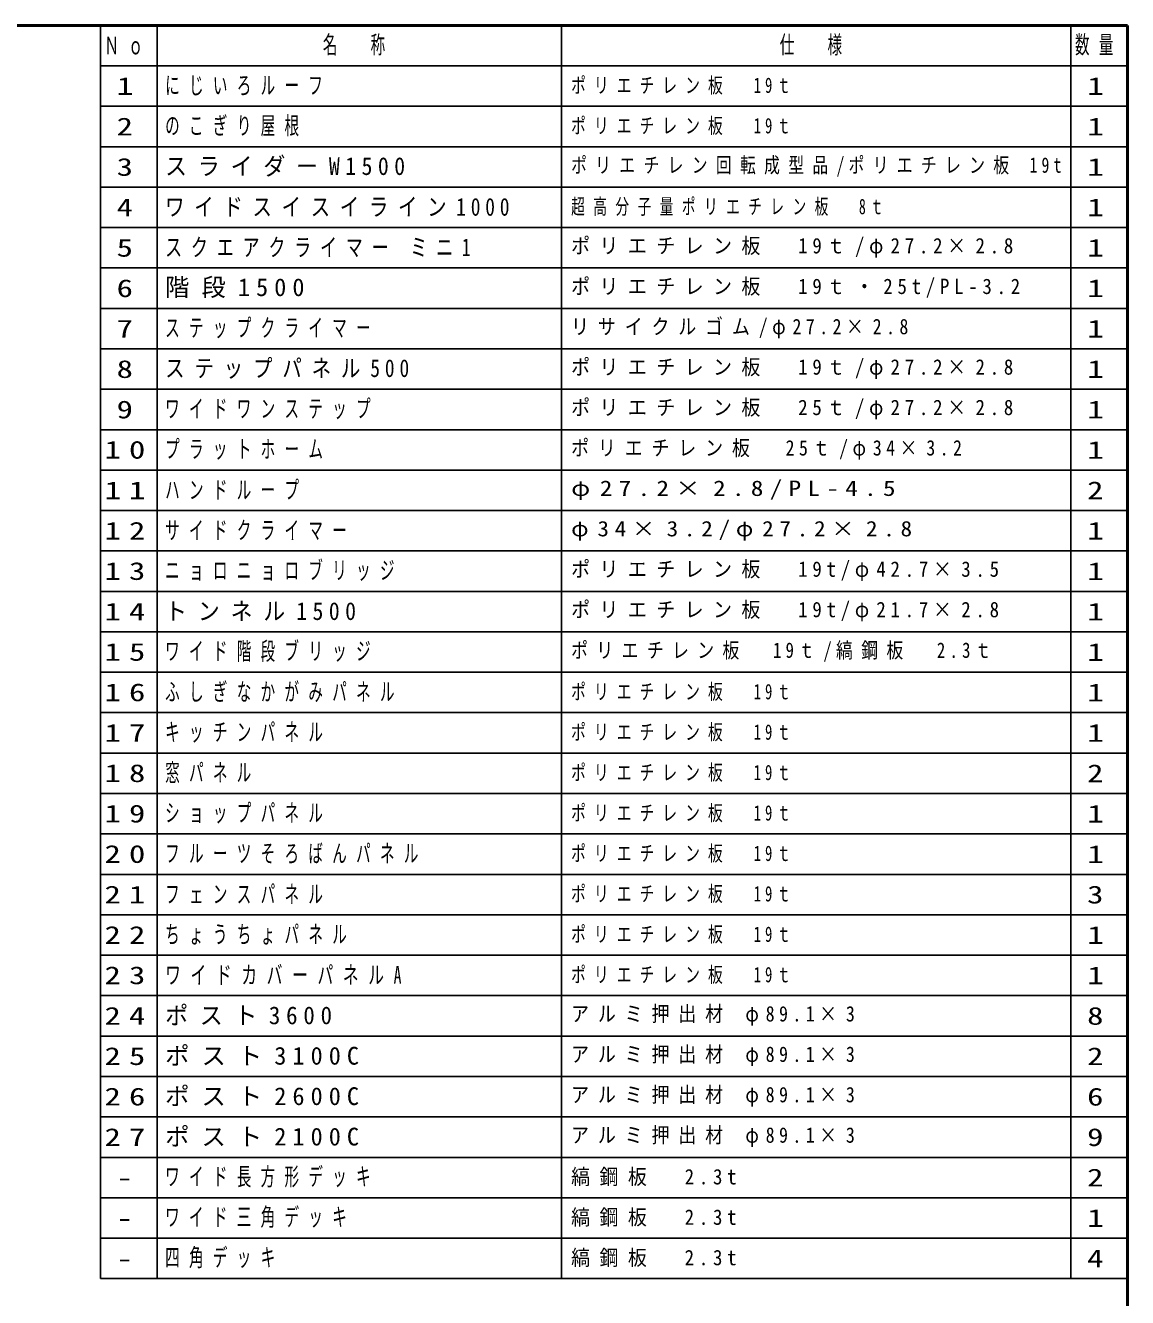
# Model space of a CAD drawing. Units: millimetres on the paper. Extents: x -385 to 0, y -594 to 267.
# Drawn here: x -136.3 to 0, y 109.7 to 267 of the extents above; entities that cross this region are included whole.
import ezdxf
from ezdxf.enums import TextEntityAlignment as Align

# ---------------------------------------------------------------- set-up
doc = ezdxf.new("R2010")
doc.units = ezdxf.units.MM
doc.layers.add('LY_1', color=7, linetype='Continuous', lineweight=25)
doc.styles.add('ＭＳ ゴシック', font='')
doc.styles.get('ＭＳ ゴシック').set_extended_font_data('MS Gothic')

msp = doc.modelspace()

# ---------------------------------------------------------------- linework, layer by layer
at = {"layer": 'LY_1', "lineweight": 50}
for p, q in [((0, 267), (-385, 267)), ((0, 0), (0, 267))]:
    msp.add_line(p, q, dxfattribs=at)
at = {"layer": 'LY_1'}
for p, q in [((-127, 112), (-127, 267)), ((-120, 112), (-120, 267)), ((-70, 112), (-70, 267)), ((-7, 112), (-7, 267)), ((-127, 262), (0, 262)), ((-127, 257), (0, 257)), ((-127, 252), (0, 252)), ((-127, 247), (0, 247)), ((-127, 242), (0, 242)), ((-127, 237), (0, 237)), ((-127, 232), (0, 232)), ((-127, 227), (0, 227)), ((-127, 222), (0, 222)), ((-127, 217), (0, 217)), ((-127, 212), (0, 212)), ((-127, 207), (0, 207)), ((-127, 202), (0, 202)), ((-127, 197), (0, 197)), ((-127, 192), (0, 192)), ((-127, 187), (0, 187)), ((-127, 182), (0, 182)), ((-127, 177), (0, 177)), ((-127, 172), (0, 172)), ((-127, 167), (0, 167)), ((-127, 162), (0, 162)), ((-127, 157), (0, 157)), ((-127, 152), (0, 152)), ((-127, 147), (0, 147)), ((-127, 142), (0, 142)), ((-127, 137), (0, 137)), ((-127, 132), (0, 132)), ((-127, 127), (0, 127)), ((-127, 122), (0, 122)), ((-127, 117), (0, 117)), ((-127, 112), (0, 112))]:
    msp.add_line(p, q, dxfattribs=at)

# ---------------------------------------------------------------- texts
at = {"layer": 'LY_1', "style": 'ＭＳ ゴシック'}
for s, width, p in [('1', 1.4, (-125, 259.5)), ('1', 1.4, (-5, 259.5)), ('2', 1.35, (-125, 254.5)), ('1', 1.4, (-5, 254.5)), ('3', 1.35, (-125, 249.5)), ('1', 1.4, (-5, 249.5)), ('4', 1.35, (-125, 244.5)), ('1', 1.4, (-5, 244.5)), ('5', 1.35, (-125, 239.5)), ('1', 1.4, (-5, 239.5)), ('6', 1.35, (-125, 234.5)), ('1', 1.4, (-5, 234.5)), ('7', 1.35, (-125, 229.5)), ('1', 1.4, (-5, 229.5)), ('8', 1.35, (-125, 224.5)), ('1', 1.4, (-5, 224.5)), ('9', 1.35, (-125, 219.5)), ('1', 1.4, (-5, 219.5)), ('1', 1.4, (-5, 214.5)), ('2', 1.35, (-5, 209.5)), ('1', 1.4, (-5, 204.5)), ('1', 1.4, (-5, 199.5)), ('1', 1.4, (-5, 194.5)), ('1', 1.4, (-5, 189.5)), ('1', 1.4, (-5, 184.5)), ('1', 1.4, (-5, 179.5)), ('2', 1.35, (-5, 174.5)), ('1', 1.4, (-5, 169.5)), ('1', 1.4, (-5, 164.5)), ('3', 1.35, (-5, 159.5)), ('1', 1.4, (-5, 154.5)), ('1', 1.4, (-5, 149.5)), ('8', 1.35, (-5, 144.5)), ('2', 1.35, (-5, 139.5)), ('6', 1.35, (-5, 134.5)), ('9', 1.35, (-5, 129.5)), ('-', 1.35, (-125, 124.5)), ('2', 1.35, (-5, 124.5)), ('1', 1.4, (-5, 119.5)), ('-', 1.35, (-125, 119.5)), ('4', 1.35, (-5, 114.5)), ('-', 1.35, (-125, 114.5))]:
    msp.add_text(s, height=2.199, dxfattribs=dict(at, width=width)).set_placement(p, align=Align.MIDDLE_LEFT)
at = {"layer": 'LY_1', "attachment_point": 4, "style": 'ＭＳ ゴシック'}
for s, insert, char_height in [('\\T1.64;\\W0.6;名\u3000称', (-99.5, 264.5), 2.199), ('\\T1.64;\\W0.6;仕\u3000様', (-43, 264.5), 2.199), ('\\T1.64;\\W0.6;数量', (-6.5, 264.5), 2.199), ('\\T1.64;\\W0.6;Ｎｏ', (-126.5, 264.5), 2.199), ('\\T1.64;\\W0.6;にじいろルーフ', (-119, 259.5), 2.199), ('\\T1.55;\\W0.7;ポリエチレン板\u300019ｔ', (-68.8, 259.5), 1.906), ('\\T1.64;\\W0.6;のこぎり屋根', (-119, 254.5), 2.199), ('\\T1.55;\\W0.7;ポリエチレン板\u300019ｔ', (-68.8, 254.5), 1.906), ('\\T1.5;\\W0.9;スライダーW1500', (-119, 249.5), 2.199), ('\\T1.53;\\W0.75;ポリエチレン回転成型品/ポリエチレン板\\~19t', (-68.8, 249.5), 1.906), ('\\T1.5;\\W0.8;ワイドスイスイライン1000', (-119, 244.5), 2.199), ('\\T1.62;\\W0.65;超高分子量ポリエチレン板\u30008ｔ', (-68.8, 244.5), 1.906), ('\\T1.52;\\W0.7;スクエアクライマー\\~ミニ1', (-119, 239.5), 2.199), ('\\T1.5;\\W0.9;ポリエチレン板\u300019ｔ/φ27.2×2.8', (-68.8, 239.5), 1.906), ('\\T1.5;階段1500', (-119, 234.5), 2.199), ('\\T1.5;\\W0.9;ポリエチレン板\u300019ｔ・25t/PL-3.2', (-68.8, 234.5), 1.906), ('\\T1.64;\\W0.6;ステップクライマー', (-119, 229.5), 2.199), ('\\T1.5;\\W0.85;リサイクルゴム/φ27.2×2.8', (-68.8, 229.5), 1.906), ('\\T1.51;\\W0.8;ステップパネル500', (-119, 224.5), 2.199), ('\\T1.5;\\W0.9;ポリエチレン板\u300019ｔ/φ27.2×2.8', (-68.8, 224.5), 1.906), ('\\T1.64;\\W0.6;ワイドワンステップ', (-119, 219.5), 2.199), ('\\T1.5;\\W0.9;ポリエチレン板\u300025ｔ/φ27.2×2.8', (-68.8, 219.5), 1.906), ('\\T1.5;\\W1.35;10', (-126.5, 214.5), 2.199), ('\\T1.64;\\W0.6;プラットホーム', (-119, 214.5), 2.199), ('\\T1.5;\\W0.85;ポリエチレン板\u300025ｔ/φ34×3.2', (-68.8, 214.5), 1.906), ('\\T1.64;\\W0.6;ハンドループ', (-119, 209.5), 2.199), ('\\T1.5;\\W1.2;φ27.2×2.8/PL-4.5', (-68.8, 209.5), 1.906), ('\\T1.43;\\W1.4;11', (-126.5, 209.5), 2.199), ('\\T1.5;\\W1.35;12', (-126.5, 204.5), 2.199), ('\\T1.64;\\W0.6;サイドクライマー', (-119, 204.5), 2.199), ('\\T1.5;\\W1.1;φ34×3.2/φ27.2×2.8', (-68.8, 204.5), 1.906), ('\\T1.5;\\W1.35;13', (-126.5, 199.5), 2.199), ('\\T1.64;\\W0.6;ニョロニョロブリッジ', (-119, 199.5), 2.199), ('\\T1.5;\\W0.9;ポリエチレン板\u300019t/φ42.7×3.5', (-68.8, 199.5), 1.906), ('\\T1.5;\\W1.35;14', (-126.5, 194.5), 2.199), ('\\T1.5;\\W0.9;トンネル1500', (-119, 194.5), 2.199), ('\\T1.5;\\W0.9;ポリエチレン板\u300019t/φ21.7×2.8', (-68.8, 194.5), 1.906), ('\\T1.5;\\W1.35;15', (-126.5, 189.5), 2.199), ('\\T1.64;\\W0.6;ワイド階段ブリッジ', (-119, 189.5), 2.199), ('\\T1.5;\\W0.8;ポリエチレン板\u300019ｔ/縞鋼板\u30002.3ｔ', (-68.8, 189.5), 1.906), ('\\T1.64;\\W0.6;ふしぎなかがみパネル', (-119, 184.5), 2.199), ('\\T1.55;\\W0.7;ポリエチレン板\u300019ｔ', (-68.8, 184.5), 1.906), ('\\T1.5;\\W1.35;16', (-126.5, 184.5), 2.199), ('\\T1.5;\\W1.35;17', (-126.5, 179.5), 2.199), ('\\T1.64;\\W0.6;キッチンパネル', (-119, 179.5), 2.199), ('\\T1.55;\\W0.7;ポリエチレン板\u300019ｔ', (-68.8, 179.5), 1.906), ('\\T1.5;\\W1.35;18', (-126.5, 174.5), 2.199), ('\\T1.64;\\W0.6;窓パネル', (-119, 174.5), 2.199), ('\\T1.55;\\W0.7;ポリエチレン板\u300019ｔ', (-68.8, 174.5), 1.906), ('\\T1.5;\\W1.35;19', (-126.5, 169.5), 2.199), ('\\T1.64;\\W0.6;ショップパネル', (-119, 169.5), 2.199), ('\\T1.55;\\W0.7;ポリエチレン板\u300019ｔ', (-68.8, 169.5), 1.906), ('\\T1.5;\\W1.35;20', (-126.5, 164.5), 2.199), ('\\T1.64;\\W0.6;フルーツそろばんパネル', (-119, 164.5), 2.199), ('\\T1.55;\\W0.7;ポリエチレン板\u300019ｔ', (-68.8, 164.5), 1.906), ('\\T1.5;\\W1.35;21', (-126.5, 159.5), 2.199), ('\\T1.64;\\W0.6;フェンスパネル', (-119, 159.5), 2.199), ('\\T1.55;\\W0.7;ポリエチレン板\u300019ｔ', (-68.8, 159.5), 1.906), ('\\T1.64;\\W0.6;ちょうちょパネル', (-119, 154.5), 2.199), ('\\T1.55;\\W0.7;ポリエチレン板\u300019ｔ', (-68.8, 154.5), 1.906), ('\\T1.5;\\W1.35;22', (-126.5, 154.5), 2.199), ('\\T1.5;\\W1.35;23', (-126.5, 149.5), 2.199), ('\\T1.61;\\W0.65;ワイドカバーパネルA', (-119, 149.5), 2.199), ('\\T1.55;\\W0.7;ポリエチレン板\u300019ｔ', (-68.8, 149.5), 1.906), ('\\T1.5;\\W1.35;24', (-126.5, 144.5), 2.199), ('\\T1.5;\\W0.95;ポスト3600', (-119, 144.5), 2.199), ('\\T1.5;\\W0.85;アルミ押出材\\~φ89.1×3', (-68.8, 144.5), 1.906), ('\\T1.5;\\W1.35;25', (-126.5, 139.5), 2.199), ('\\T1.5;ポスト3100C', (-119, 139.5), 2.199), ('\\T1.5;\\W0.85;アルミ押出材\\~φ89.1×3', (-68.8, 139.5), 1.906), ('\\T1.5;\\W1.35;26', (-126.5, 134.5), 2.199), ('\\T1.5;ポスト2600C', (-119, 134.5), 2.199), ('\\T1.5;\\W0.85;アルミ押出材\\~φ89.1×3', (-68.8, 134.5), 1.906), ('\\T1.5;ポスト2100C', (-119, 129.5), 2.199), ('\\T1.5;\\W0.85;アルミ押出材\\~φ89.1×3', (-68.8, 129.5), 1.906), ('\\T1.5;\\W1.35;27', (-126.5, 129.5), 2.199), ('\\T1.64;\\W0.6;ワイド長方形デッキ', (-119, 124.5), 2.199), ('\\T1.5;\\W0.9;縞鋼板\u30002.3t', (-68.8, 124.5), 1.906), ('\\T1.64;\\W0.6;ワイド三角デッキ', (-119, 119.5), 2.199), ('\\T1.5;\\W0.9;縞鋼板\u30002.3t', (-68.8, 119.5), 1.906), ('\\T1.64;\\W0.6;四角デッキ', (-119, 114.5), 2.199), ('\\T1.5;\\W0.9;縞鋼板\u30002.3t', (-68.8, 114.5), 1.906)]:
    msp.add_mtext(s, dxfattribs=dict(at, insert=insert, char_height=char_height))

doc.saveas('drawing.dxf')
